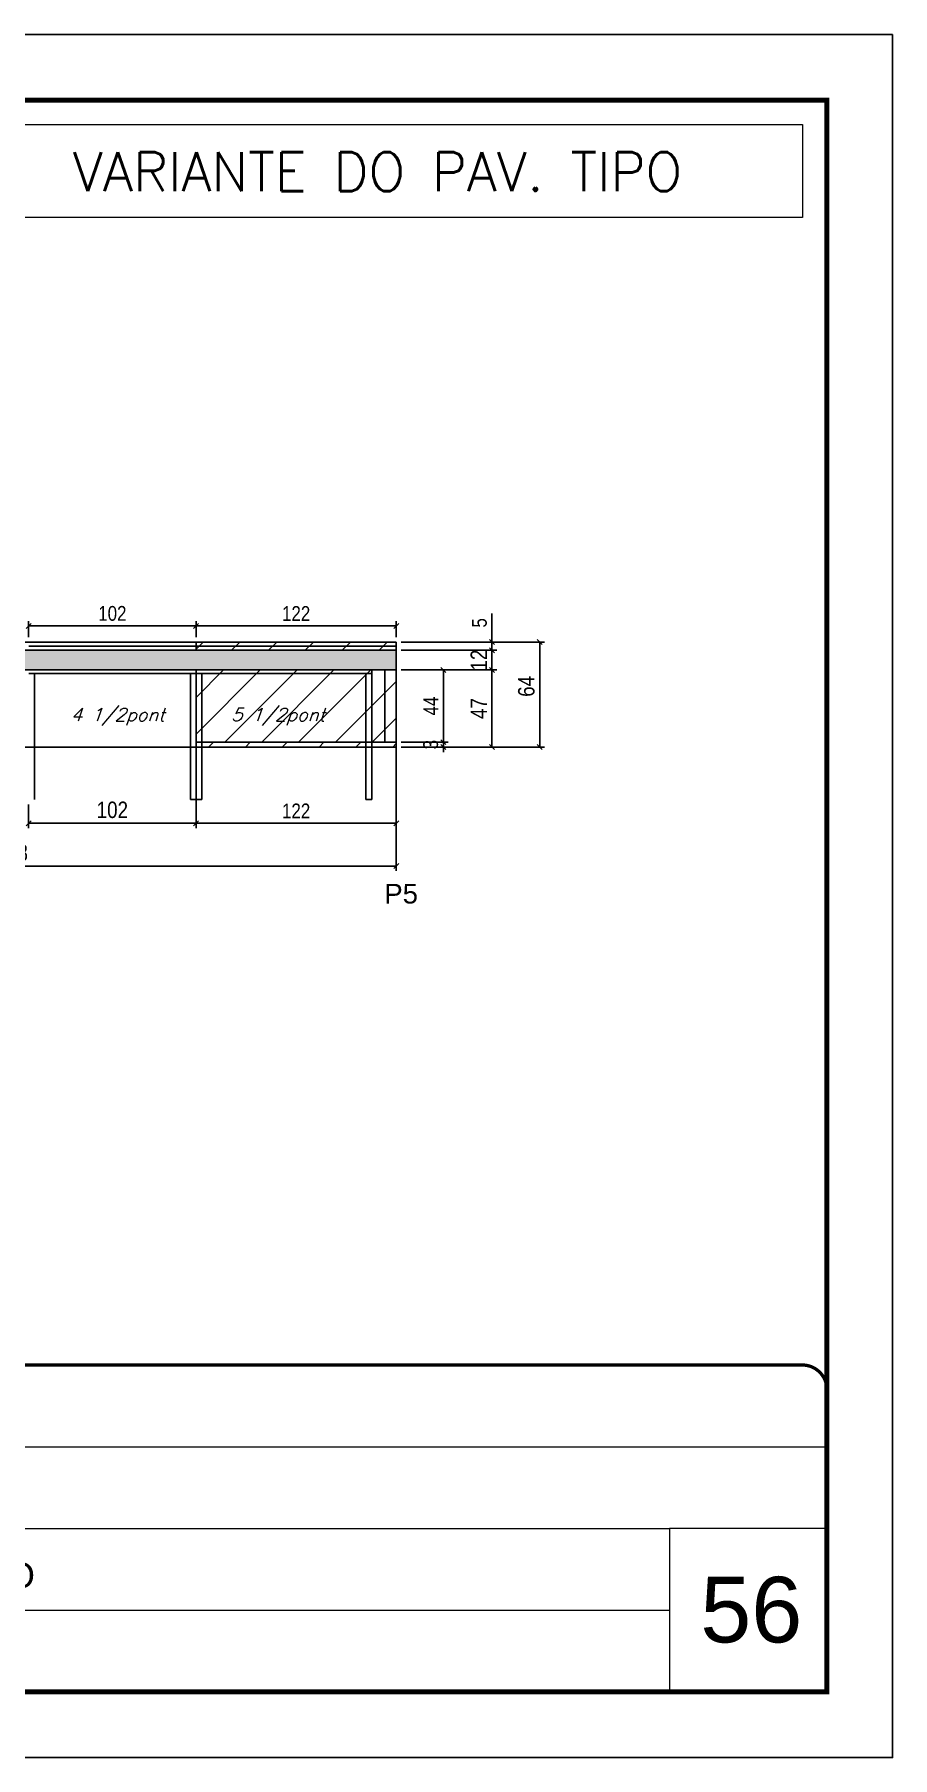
# Model space of a CAD drawing. Extents: x -10448 to -1189, y -11772 to 17235.
# Drawn here: x -4731 to -4208, y 863 to 1913 of the extents above; entities that cross this region are included whole.
import ezdxf

# ---------------------------------------------------------------- set-up
doc = ezdxf.new("R2010")
doc.units = 0
doc.linetypes.add('CONTINUO', pattern=[0])
doc.linetypes.add('DASHED', pattern=[0.75, 0.5, -0.25])
for name, color, linetype in [('5', 5, 'Continuous'), ('COTA', 241, 'Continuous'), ('Painéis', 200, 'Continuous'), ('Reaproveitamento', 251, 'Continuous'), ('SARR_2.2x7', 40, 'Continuous'), ('SARR_3.5x7', 81, 'Continuous'), ('SARR_EDITAR', 141, 'Continuous'), ('texto', 7, 'Continuous')]:
    doc.layers.add(name, color=color, linetype=linetype)
for name, color, linetype, lineweight in [('CARIMBO', 255, 'Continuous', 9), ('Folhas', 255, 'Continuous', 9), ('SARRAFO DE PRESSAO', 251, 'DASHED', 9), ('Texto Seção', 7, 'Continuous', 15)]:
    doc.layers.add(name, color=color, linetype=linetype, lineweight=lineweight)
doc.layers.add('Laje_Perimetro', color=7, linetype='Continuous', plot=False)
doc.styles.add('ARIAL', font='arial.ttf')
doc.styles.add('COTA TECNICA', font='techl___.ttf', dxfattribs={"height": 10})
doc.styles.add('COTA TECNICA-50', font='techl___.ttf', dxfattribs={"height": 9})
doc.styles.add('REGUA-120', font='ROMANS.shx', dxfattribs={"height": 15})
doc.styles.add('Romans', font='romans.shx')
doc.styles.get("Standard").update_dxf_attribs({"font": 'arial.ttf'})
doc.styles.add('Tecnologia', font='')
doc.styles.get('Tecnologia').set_extended_font_data('Forgotten Futurist')
doc.dimstyles.new('COTA PAINEL-50', dxfattribs={"dimtxt": 9, "dimasz": 3, "dimexe": 3, "dimexo": 3, "dimgap": 3, "dimtad": 1, "dimdec": 1, "dimzin": 12, "dimdsep": 46, "dimtxsty": 'COTA TECNICA-50', "dimblk1": 'OBLIQUE', "dimblk2": 'OBLIQUE', "dimsah": 1, "dimcen": 0.9, "dimclrd": 4, "dimclre": 4, "dimclrt": 240, "dimadec": 1, "dimazin": 3, "dimtfac": 1, "dimtdec": 1, "dimtmove": 0, "dimatfit": 3, "dimfxl": 1, "dimtolj": 1, "dimtzin": 12, "dimarcsym": 0})
doc.dimstyles.new('PAINEL', dxfattribs={"dimtxt": 10, "dimasz": 3, "dimexe": 3, "dimexo": 3, "dimgap": 3, "dimtad": 1, "dimdec": 1, "dimzin": 12, "dimdsep": 46, "dimtxsty": 'COTA TECNICA', "dimblk1": 'OBLIQUE', "dimblk2": 'OBLIQUE', "dimsah": 1, "dimcen": 0.9, "dimclrd": 4, "dimclre": 4, "dimclrt": 240, "dimadec": 1, "dimazin": 3, "dimtfac": 1, "dimtdec": 1, "dimtmove": 0, "dimatfit": 3, "dimfxl": 1, "dimtolj": 1, "dimtzin": 12, "dimarcsym": 0})
pattern_1 = [(45, (-139469.283, -18395.978), (-11.2253202, 11.2253202), [])]

# ---------------------------------------------------------------- blocks, each defined once
blk = doc.blocks.new('9999999999')
at = {"color": 30, "linetype": 'CONTINUO'}
for p, q in [((98564.6, 34230.2), (98564.6, 34429.4)), ((98564.6, 34379.6), (99584, 34379.6)), ((98564.6, 34329.8), (99488, 34329.8)), ((99584, 34329.8), (99488, 34329.8)), ((99488, 34329.8), (99488, 34230.2)), ((98564.6, 34280), (99488, 34280))]:
    blk.add_line(p, q, dxfattribs=at)
at = {"color": 30, "linetype": 'CONTINUO', "const_width": 2}
blk.add_lwpolyline([(99584, 34230.2), (99584, 34414.4, 0.414214), (99569, 34429.4), (98229, 34429.4, 0.414214), (98214, 34414.4), (98214, 34245.2, 0.414214), (98229, 34230.2), (99584, 34230.2)], format="xyb", dxfattribs=at)
at = {"layer": 'Folhas'}
blk.add_lwpolyline([(98139, 34190.2), (99624, 34190.2), (99624, 35240.2), (98139, 35240.2)], close=True, dxfattribs=at)
at = {"layer": 'Folhas', "color": 30, "const_width": 3}
blk.add_lwpolyline([(98214, 34230.2), (99584, 34230.2), (99584, 35200.2), (98214, 35200.2)], close=True, dxfattribs=at)
at = {"color": 7, "linetype": 'Continuous', "ltscale": 5, "style": 'ARIAL'}
for s, height, p in [('STOG', 15.48, (98837.7, 34393.1)), ('NIK SUNSET', 15.48, (98837.7, 34343.3)), ('2°, 3° E PAVIMENTO TIPO', 15.483, (98837.7, 34293.5)), ('NOVA SISTEMAS CONSTRUTIVOS', 11.059, (98263.2, 34267.2)), ('LATERAL DE VIGA', 15.483, (98837.7, 34243.7))]:
    blk.add_text(s, height=height, dxfattribs=at).set_placement(p)
at = {"layer": 'Folhas', "color": 7, "style": 'Tecnologia', "width": 1.5}
for s, p in [('CLIENTE:', (98573.7, 34397.2)), ('OBRA:', (98573.7, 34347.3)), ('PAVIMENTO:', (98573.7, 34297.5)), ('PROJETO:', (98573.7, 34247.7))]:
    blk.add_text(s, height=14, dxfattribs=at).set_placement(p)
blk = doc.blocks.new('_Oblique')
at = {"color": 0, "linetype": 'ByBlock', "lineweight": -2}
blk.add_line((-0.5, -0.5), (0.5, 0.5), dxfattribs=at)
blk = doc.blocks.new('*D980')
at = {"layer": 'COTA', "color": 4, "linetype": 'ByBlock', "lineweight": -2, "transparency": 16777216}
for p, q in [((-4632.7, 1478.5), (-4632.7, 1429.1)), ((-4734.7, 1443.5), (-4734.7, 1429.1)), ((-4734.7, 1432.1), (-4632.7, 1432.1))]:
    blk.add_line(p, q, dxfattribs=at)
at = {"layer": 'Defpoints', "color": 0, "linetype": 'ByBlock', "transparency": 16777216}
for p in [(-4632.7, 1481.5), (-4734.7, 1446.5), (-4632.7, 1432.1)]:
    blk.add_point(p, dxfattribs=at)
at = {"layer": 'COTA', "color": 4, "linetype": 'ByBlock', "lineweight": -2, "transparency": 16777216, "xscale": 3, "yscale": 3, "zscale": 3, "rotation": 180}
blk.add_blockref('_Oblique', (-4734.7, 1432.1), dxfattribs=at)
at = {"layer": 'COTA', "color": 4, "linetype": 'ByBlock', "lineweight": -2, "transparency": 16777216, "xscale": 3, "yscale": 3, "zscale": 3}
blk.add_blockref('_Oblique', (-4632.7, 1432.1), dxfattribs=at)
at = {"layer": 'COTA', "color": 240, "linetype": 'ByBlock', "transparency": 16777216, "insert": (-4683.7, 1440.2), "char_height": 10, "attachment_point": 5, "style": 'COTA TECNICA'}
blk.add_mtext('\\A1;102', dxfattribs=at)
blk = doc.blocks.new('*D981')
at = {"layer": 'COTA', "color": 4, "linetype": 'ByBlock', "lineweight": -2, "transparency": 16777216}
for p, q in [((-4978.7, 1478.5), (-4978.7, 1403)), ((-4510.7, 1478.5), (-4510.7, 1403)), ((-4978.7, 1406), (-4510.7, 1406))]:
    blk.add_line(p, q, dxfattribs=at)
at = {"layer": 'Defpoints', "color": 0, "linetype": 'ByBlock', "transparency": 16777216}
for p in [(-4978.7, 1481.5), (-4510.7, 1481.5), (-4510.7, 1406)]:
    blk.add_point(p, dxfattribs=at)
at = {"layer": 'COTA', "color": 4, "linetype": 'ByBlock', "lineweight": -2, "transparency": 16777216, "xscale": 3, "yscale": 3, "zscale": 3, "rotation": 180}
blk.add_blockref('_Oblique', (-4978.7, 1406), dxfattribs=at)
at = {"layer": 'COTA', "color": 4, "linetype": 'ByBlock', "lineweight": -2, "transparency": 16777216, "xscale": 3, "yscale": 3, "zscale": 3}
blk.add_blockref('_Oblique', (-4510.7, 1406), dxfattribs=at)
at = {"layer": 'COTA', "color": 240, "linetype": 'ByBlock', "transparency": 16777216, "insert": (-4744.7, 1414.1), "char_height": 10, "attachment_point": 5, "style": 'COTA TECNICA'}
blk.add_mtext('\\A1;468', dxfattribs=at)
blk = doc.blocks.new('*D2040')
at = {"layer": 'COTA', "color": 4, "linetype": 'ByBlock', "lineweight": -2, "transparency": 16777216}
for p, q in [((-4507.7, 1525.5), (-4449.4, 1525.5)), ((-4452.4, 1525.5), (-4452.4, 1478.5)), ((-4507.7, 1478.5), (-4449.4, 1478.5))]:
    blk.add_line(p, q, dxfattribs=at)
at = {"layer": 'Defpoints', "color": 0, "linetype": 'ByBlock', "transparency": 16777216}
for p in [(-4510.7, 1525.5), (-4510.7, 1478.5), (-4452.4, 1478.5)]:
    blk.add_point(p, dxfattribs=at)
at = {"layer": 'COTA', "color": 4, "linetype": 'ByBlock', "lineweight": -2, "transparency": 16777216, "xscale": 3, "yscale": 3, "zscale": 3}
for p, rotation in [((-4452.4, 1525.5), 90), ((-4452.4, 1478.5), 270)]:
    blk.add_blockref('_Oblique', p, dxfattribs=dict(at, rotation=rotation))
at = {"layer": 'COTA', "color": 240, "linetype": 'ByBlock', "transparency": 16777216, "insert": (-4460.4, 1502), "char_height": 10, "attachment_point": 5, "rotation": 90, "style": 'COTA TECNICA'}
blk.add_mtext('\\A1;47', dxfattribs=at)
blk = doc.blocks.new('*D982')
at = {"layer": 'COTA', "color": 4, "linetype": 'ByBlock', "lineweight": -2, "transparency": 16777216}
for p, q in [((-4507.7, 1537.5), (-4449.4, 1537.5)), ((-4452.4, 1525.5), (-4452.4, 1537.5)), ((-4507.7, 1525.5), (-4449.4, 1525.5))]:
    blk.add_line(p, q, dxfattribs=at)
at = {"layer": 'Defpoints', "color": 0, "linetype": 'ByBlock', "transparency": 16777216}
for p in [(-4510.7, 1537.5), (-4452.4, 1537.5), (-4510.7, 1525.5)]:
    blk.add_point(p, dxfattribs=at)
at = {"layer": 'COTA', "color": 4, "linetype": 'ByBlock', "lineweight": -2, "transparency": 16777216, "xscale": 3, "yscale": 3, "zscale": 3}
for p, rotation in [((-4452.4, 1537.5), 90), ((-4452.4, 1525.5), 270)]:
    blk.add_blockref('_Oblique', p, dxfattribs=dict(at, rotation=rotation))
at = {"layer": 'COTA', "color": 240, "linetype": 'ByBlock', "transparency": 16777216, "insert": (-4460.4, 1531.5), "char_height": 10, "attachment_point": 5, "rotation": 90, "style": 'COTA TECNICA'}
blk.add_mtext('\\A1;12', dxfattribs=at)
blk = doc.blocks.new('*D986')
at = {"layer": 'COTA', "color": 4, "linetype": 'ByBlock', "lineweight": -2, "transparency": 16777216}
for p, q in [((-4507.7, 1542.5), (-4420.3, 1542.5)), ((-4423.3, 1542.5), (-4423.3, 1478.5)), ((-4507.7, 1478.5), (-4420.3, 1478.5))]:
    blk.add_line(p, q, dxfattribs=at)
at = {"layer": 'Defpoints', "color": 0, "linetype": 'ByBlock', "transparency": 16777216}
for p in [(-4510.7, 1542.5), (-4510.7, 1478.5), (-4423.3, 1478.5)]:
    blk.add_point(p, dxfattribs=at)
at = {"layer": 'COTA', "color": 4, "linetype": 'ByBlock', "lineweight": -2, "transparency": 16777216, "xscale": 3, "yscale": 3, "zscale": 3}
for p, rotation in [((-4423.3, 1542.5), 90), ((-4423.3, 1478.5), 270)]:
    blk.add_blockref('_Oblique', p, dxfattribs=dict(at, rotation=rotation))
at = {"layer": 'COTA', "color": 240, "linetype": 'ByBlock', "transparency": 16777216, "insert": (-4431.4, 1515.5), "char_height": 10, "attachment_point": 5, "rotation": 90, "style": 'COTA TECNICA'}
blk.add_mtext('\\A1;64', dxfattribs=at)
blk = doc.blocks.new('*D2022')
at = {"layer": 'COTA', "color": 4, "linetype": 'ByBlock', "lineweight": -2, "transparency": 16777216}
for p, q in [((-4507.7, 1525.5), (-4479, 1525.5)), ((-4482, 1525.5), (-4482, 1481.5)), ((-4507.7, 1481.5), (-4479, 1481.5))]:
    blk.add_line(p, q, dxfattribs=at)
at = {"layer": 'Defpoints', "color": 0, "linetype": 'ByBlock', "transparency": 16777216}
for p in [(-4510.7, 1525.5), (-4510.7, 1481.5), (-4482, 1481.5)]:
    blk.add_point(p, dxfattribs=at)
at = {"layer": 'COTA', "color": 4, "linetype": 'ByBlock', "lineweight": -2, "transparency": 16777216, "xscale": 3, "yscale": 3, "zscale": 3}
for p, rotation in [((-4482, 1525.5), 90), ((-4482, 1481.5), 270)]:
    blk.add_blockref('_Oblique', p, dxfattribs=dict(at, rotation=rotation))
at = {"layer": 'COTA', "color": 240, "linetype": 'ByBlock', "transparency": 16777216, "insert": (-4489.6, 1503.5), "char_height": 9, "attachment_point": 5, "rotation": 90, "style": 'COTA TECNICA-50'}
blk.add_mtext('\\A1;44', dxfattribs=at)
blk = doc.blocks.new('*D2023')
at = {"layer": 'COTA', "color": 4, "linetype": 'ByBlock', "lineweight": -2, "transparency": 16777216}
for p, q in [((-4507.7, 1481.5), (-4479, 1481.5)), ((-4482, 1481.5), (-4482, 1484.5)), ((-4482, 1481.5), (-4482, 1478.5)), ((-4507.7, 1478.5), (-4479, 1478.5)), ((-4482, 1478.5), (-4482, 1475.5))]:
    blk.add_line(p, q, dxfattribs=at)
at = {"layer": 'Defpoints', "color": 0, "linetype": 'ByBlock', "transparency": 16777216}
for p in [(-4510.7, 1481.5), (-4510.7, 1478.5), (-4482, 1478.5)]:
    blk.add_point(p, dxfattribs=at)
at = {"layer": 'COTA', "color": 4, "linetype": 'ByBlock', "lineweight": -2, "transparency": 16777216, "xscale": 3, "yscale": 3, "zscale": 3}
for p, rotation in [((-4482, 1481.5), 270), ((-4482, 1478.5), 90)]:
    blk.add_blockref('_Oblique', p, dxfattribs=dict(at, rotation=rotation))
at = {"layer": 'COTA', "color": 240, "linetype": 'ByBlock', "transparency": 16777216, "insert": (-4489.7, 1480), "char_height": 9, "attachment_point": 5, "rotation": 90, "style": 'COTA TECNICA-50'}
blk.add_mtext('\\A1;3', dxfattribs=at)
blk = doc.blocks.new('*D2024')
at = {"layer": 'COTA', "color": 4, "linetype": 'ByBlock', "lineweight": -2, "transparency": 16777216}
for p, q in [((-4452.4, 1542.5), (-4452.4, 1560)), ((-4507.7, 1542.5), (-4449.4, 1542.5)), ((-4507.7, 1537.5), (-4449.4, 1537.5)), ((-4452.4, 1537.5), (-4452.4, 1542.5)), ((-4452.4, 1537.5), (-4452.4, 1534.5))]:
    blk.add_line(p, q, dxfattribs=at)
at = {"layer": 'Defpoints', "color": 0, "linetype": 'ByBlock', "transparency": 16777216}
for p in [(-4510.7, 1542.5), (-4510.7, 1537.5), (-4452.4, 1542.5)]:
    blk.add_point(p, dxfattribs=at)
at = {"layer": 'COTA', "color": 4, "linetype": 'ByBlock', "lineweight": -2, "transparency": 16777216, "xscale": 3, "yscale": 3, "zscale": 3}
for p, rotation in [((-4452.4, 1542.5), 270), ((-4452.4, 1537.5), 90)]:
    blk.add_blockref('_Oblique', p, dxfattribs=dict(at, rotation=rotation))
at = {"layer": 'COTA', "color": 240, "linetype": 'ByBlock', "transparency": 16777216, "insert": (-4460, 1554.2), "char_height": 9, "attachment_point": 5, "rotation": 90, "style": 'COTA TECNICA-50'}
blk.add_mtext('\\A1;5', dxfattribs=at)
blk = doc.blocks.new('*D2028')
at = {"layer": 'COTA', "color": 4, "linetype": 'ByBlock', "lineweight": -2, "transparency": 16777216}
for p, q in [((-4734.7, 1545.5), (-4734.7, 1555.3)), ((-4632.7, 1545.5), (-4632.7, 1555.3)), ((-4734.7, 1552.3), (-4632.7, 1552.3))]:
    blk.add_line(p, q, dxfattribs=at)
at = {"layer": 'Defpoints', "color": 0, "linetype": 'ByBlock', "transparency": 16777216}
for p in [(-4632.7, 1552.3), (-4734.7, 1542.5), (-4632.7, 1542.5)]:
    blk.add_point(p, dxfattribs=at)
at = {"layer": 'COTA', "color": 4, "linetype": 'ByBlock', "lineweight": -2, "transparency": 16777216, "xscale": 3, "yscale": 3, "zscale": 3, "rotation": 180}
blk.add_blockref('_Oblique', (-4734.7, 1552.3), dxfattribs=at)
at = {"layer": 'COTA', "color": 4, "linetype": 'ByBlock', "lineweight": -2, "transparency": 16777216, "xscale": 3, "yscale": 3, "zscale": 3}
blk.add_blockref('_Oblique', (-4632.7, 1552.3), dxfattribs=at)
at = {"layer": 'COTA', "color": 240, "linetype": 'ByBlock', "transparency": 16777216, "insert": (-4683.7, 1559.9), "char_height": 9, "attachment_point": 5, "style": 'COTA TECNICA-50'}
blk.add_mtext('\\A1;102', dxfattribs=at)
blk = doc.blocks.new('*D2050')
at = {"layer": 'COTA', "color": 4, "linetype": 'ByBlock', "lineweight": -2, "transparency": 16777216}
for p, q in [((-4632.7, 1475.5), (-4632.7, 1429.1)), ((-4510.7, 1475.5), (-4510.7, 1429.1)), ((-4632.7, 1432.1), (-4510.7, 1432.1))]:
    blk.add_line(p, q, dxfattribs=at)
at = {"layer": 'Defpoints', "color": 0, "linetype": 'ByBlock', "transparency": 16777216}
for p in [(-4632.7, 1478.5), (-4510.7, 1478.5), (-4510.7, 1432.1)]:
    blk.add_point(p, dxfattribs=at)
at = {"layer": 'COTA', "color": 4, "linetype": 'ByBlock', "lineweight": -2, "transparency": 16777216, "xscale": 3, "yscale": 3, "zscale": 3, "rotation": 180}
blk.add_blockref('_Oblique', (-4632.7, 1432.1), dxfattribs=at)
at = {"layer": 'COTA', "color": 4, "linetype": 'ByBlock', "lineweight": -2, "transparency": 16777216, "xscale": 3, "yscale": 3, "zscale": 3}
blk.add_blockref('_Oblique', (-4510.7, 1432.1), dxfattribs=at)
at = {"layer": 'COTA', "color": 240, "linetype": 'ByBlock', "transparency": 16777216, "insert": (-4571.7, 1439.6), "char_height": 9, "attachment_point": 5, "style": 'COTA TECNICA-50'}
blk.add_mtext('\\A1;122', dxfattribs=at)
blk = doc.blocks.new('*D2051')
at = {"layer": 'COTA', "color": 4, "linetype": 'ByBlock', "lineweight": -2, "transparency": 16777216}
for p, q in [((-4632.7, 1545.5), (-4632.7, 1555.3)), ((-4510.7, 1545.5), (-4510.7, 1555.3)), ((-4632.7, 1552.3), (-4510.7, 1552.3))]:
    blk.add_line(p, q, dxfattribs=at)
at = {"layer": 'Defpoints', "color": 0, "linetype": 'ByBlock', "transparency": 16777216}
for p in [(-4510.7, 1552.3), (-4632.7, 1542.5), (-4510.7, 1542.5)]:
    blk.add_point(p, dxfattribs=at)
at = {"layer": 'COTA', "color": 4, "linetype": 'ByBlock', "lineweight": -2, "transparency": 16777216, "xscale": 3, "yscale": 3, "zscale": 3, "rotation": 180}
blk.add_blockref('_Oblique', (-4632.7, 1552.3), dxfattribs=at)
at = {"layer": 'COTA', "color": 4, "linetype": 'ByBlock', "lineweight": -2, "transparency": 16777216, "xscale": 3, "yscale": 3, "zscale": 3}
blk.add_blockref('_Oblique', (-4510.7, 1552.3), dxfattribs=at)
at = {"layer": 'COTA', "color": 240, "linetype": 'ByBlock', "transparency": 16777216, "insert": (-4571.7, 1559.9), "char_height": 9, "attachment_point": 5, "style": 'COTA TECNICA-50'}
blk.add_mtext('\\A1;122', dxfattribs=at)

msp = doc.modelspace()

# ---------------------------------------------------------------- hatches: boundary and pattern name
at = {"layer": 'COTA', "linetype": 'ByBlock'}
h = msp.add_hatch(dxfattribs=at)
h.set_pattern_fill('AR-CONC', color=256, scale=0.03)
h.set_pattern_definition([(50, (-139469.2827, -18395.9775), (5.46554007, -0.47817257), [0.5715, -6.2865]), (355, (-139469.2827, -18395.9775), (-1.05730264, 5.73170536), [0.4572, -5.02921753]), (100.4514447, (-139468.827, -18396.0174), (4.40823741, 5.25353256), [0.48570026, -5.34270734]), (46.1842, (-139469.283, -18394.4535), (8.13237123, -1.26126984), [0.85725, -9.42975]), (96.6355576, (-139468.605, -18394.559), (7.122124, 7.42278374), [0.7285507, -8.01406824]), (351.184151, (-139469.283, -18394.4535), (7.122124, 7.42278374), [0.685799, -7.54379196]), (21, (-139468.5207, -18394.8345), (4.54843174, -3.06795595), [0.5715, -6.2865]), (326, (-139468.5207, -18394.8345), (1.85406085, 5.52563898), [0.4572, -5.0292]), (71.451445, (-139468.1417, -18395.09), (6.40249258, 2.45768307), [0.48570026, -5.34269813]), (37.5, (-139469.2827, -18395.9775), (0.092658098, 2.536651166), [0, -4.96824, 0, -5.1054, 0, -5.04825]), (7.5, (-139469.2827, -18395.9775), (2.004589875, 3.005417245), [0, -2.91084, 0, -4.85394, 0, -1.92405]), (327.5, (-139470.982, -18395.9775), (4.067717855, -0.17186232), [0, -1.905, 0, -5.9436, 0, -7.8867]), (317.5, (-139471.744, -18395.9775), (4.44387544, 0.76279473), [0, -2.4765, 0, -3.94716, 0, -5.6007])])
h.paths.add_polyline_path([(-5002.67, 1478.47), (-4978.67, 1478.47), (-4978.67, 1525.47), (-4510.67, 1525.47), (-4510.67, 1537.47), (-4978.67, 1537.47), (-4978.67, 1542.47), (-5002.67, 1542.47), (-5002.67, 1537.47), (-5471.17, 1537.47), (-5471.17, 1525.47), (-5002.67, 1525.47)])
at = {"layer": 'Reaproveitamento', "linetype": 'ByBlock'}
h = msp.add_hatch(dxfattribs=at)
h.set_pattern_fill('ANSI31', color=256, scale=5)
h.set_pattern_definition(pattern_1)
h.paths.add_polyline_path([(-4632.67, 1542.47), (-4632.67, 1537.47), (-4510.67, 1537.47), (-4510.67, 1542.47)])
h = msp.add_hatch(dxfattribs=at)
h.set_pattern_fill('ANSI31', color=256, scale=5)
h.set_pattern_definition([(45, (-139462.283, -18395.978), (-11.2253202, 11.2253202), [])])
h.paths.add_polyline_path([(-4632.67, 1525.47), (-4632.67, 1481.47), (-4510.67, 1481.47), (-4510.67, 1525.47)])
h = msp.add_hatch(dxfattribs=at)
h.set_pattern_fill('ANSI31', color=256, scale=5)
h.set_pattern_definition(pattern_1)
h.paths.add_polyline_path([(-4510.67, 1478.47), (-4510.67, 1481.47), (-4632.67, 1481.47), (-4632.67, 1478.47)])

# ---------------------------------------------------------------- linework, layer by layer
at = {"layer": 'COTA', "linetype": 'ByBlock'}
msp.add_line((-4510.67, 1525.47), (-4510.67, 1537.47), dxfattribs=at)
at = {"layer": 'Laje_Perimetro'}
msp.add_lwpolyline([(-4208.28, 1912.75), (-5693.28, 1912.75), (-5693.28, 862.75), (-4208.28, 862.75)], close=True, dxfattribs=at)
at = {"layer": 'Painéis'}
for p, q in [((-4978.67, 1542.47), (-4510.67, 1542.47)), ((-4978.67, 1537.47), (-4510.67, 1537.47)), ((-4978.67, 1525.47), (-4510.67, 1525.47)), ((-4978.67, 1525.47), (-4510.67, 1525.47)), ((-4632.67, 1525.47), (-4632.67, 1478.47)), ((-4510.67, 1525.47), (-4510.67, 1478.47)), ((-4510.67, 1481.47), (-4632.67, 1481.47)), ((-4510.67, 1478.47), (-4978.67, 1478.47))]:
    msp.add_line(p, q, dxfattribs=at)
at = {"layer": 'Painéis', "linetype": 'ByBlock'}
for p, q in [((-4632.67, 1537.47), (-4632.67, 1542.47)), ((-4510.67, 1537.47), (-4510.67, 1542.47))]:
    msp.add_line(p, q, dxfattribs=at)
at = {"layer": 'SARR_2.2x7', "linetype": 'Continuous'}
for p, q in [((-4734.67, 1523.27), (-4632.67, 1523.27)), ((-4632.67, 1523.27), (-4525.67, 1523.27)), ((-4517.67, 1525.47), (-4517.67, 1481.47))]:
    msp.add_line(p, q, dxfattribs=at)
at = {"layer": 'SARR_3.5x7'}
for p, q in [((-4731.17, 1523.27), (-4731.17, 1446.47)), ((-4636.17, 1523.27), (-4636.17, 1446.47)), ((-4629.17, 1523.27), (-4629.17, 1446.47)), ((-4529.17, 1523.27), (-4529.17, 1446.47)), ((-4525.67, 1525.47), (-4525.67, 1446.47)), ((-4632.67, 1481.47), (-4632.67, 1446.47)), ((-4636.17, 1446.47), (-4632.67, 1446.47)), ((-4632.67, 1446.47), (-4629.17, 1446.47)), ((-4529.17, 1446.47), (-4525.67, 1446.47))]:
    msp.add_line(p, q, dxfattribs=at)
at = {"layer": 'SARR_EDITAR'}
msp.add_line((-4734.67, 1539.97), (-4510.67, 1539.97), dxfattribs=at)
at = {"layer": 'Texto Seção'}
msp.add_lwpolyline([(-4785.17, 1857.86), (-4263.18, 1857.86), (-4263.18, 1801.18), (-4785.17, 1801.18)], close=True, dxfattribs=at)

# ---------------------------------------------------------------- block references
at = {"layer": 'SARRAFO DE PRESSAO', "color": 6, "linetype": 'ByBlock'}
msp.add_blockref('9999999999', (-103832.26, -33327.45), dxfattribs=at)

# ---------------------------------------------------------------- texts
at = {"layer": '5', "linetype": 'Continuous'}
msp.add_text('P5', height=12, rotation=0.00004, dxfattribs=at).set_placement((-4517.96, 1383.16))
at = {"layer": 'CARIMBO', "style": 'ARIAL'}
msp.add_text('56', height=40, dxfattribs=at).set_placement((-4325.42, 932.9))
at = {"layer": 'texto', "color": 2, "char_height": 8, "attachment_point": 5, "style": 'Romans'}
for s, insert in [('{\\Q19;\\C256;4 1/2pont}', (-4680.44, 1496.94)), ('{\\Q19;\\C256;5 1/2pont}', (-4582.74, 1496.94))]:
    msp.add_mtext(s, dxfattribs=dict(at, insert=insert))
at = {"layer": 'Texto Seção', "insert": (-4842.29, 1817.29), "char_height": 23.7362, "width": 640.4194, "attachment_point": 7, "style": 'REGUA-120'}
msp.add_mtext('\\pxqc,t6;^JVARIANTE DO PAV. TIPO', dxfattribs=at)

# ---------------------------------------------------------------- dimensions: what is measured, and where the dimension line sits
at = {"layer": 'COTA', "linetype": 'ByBlock'}
for base, p1, p2, dimstyle, picture, middle in [((-4632.67, 1552.34), (-4734.67, 1542.47), (-4632.67, 1542.47), 'COTA PAINEL-50', '*D2028', (-4683.67, 1559.93)), ((-4632.67, 1432.09), (-4734.67, 1446.47), (-4632.67, 1481.47), 'PAINEL', '*D980', (-4683.67, 1440.19))]:
    dim = msp.add_linear_dim(base=base, p1=p1, p2=p2, dimstyle=dimstyle, override={"dimtmove": 1}, dxfattribs=at)
    dim.commit()
    dim.dimension.update_dxf_attribs({"geometry": picture, "text_midpoint": middle})
for base, p1, p2, dimstyle, picture, middle in [((-4510.67, 1552.34), (-4632.67, 1542.47), (-4510.67, 1542.47), 'COTA PAINEL-50', '*D2051', (-4571.67, 1559.89)), ((-4510.67, 1405.97), (-4978.67, 1481.47), (-4510.67, 1481.47), 'PAINEL', '*D981', (-4744.67, 1414.1)), ((-4510.67, 1432.09), (-4632.67, 1478.47), (-4510.67, 1478.47), 'COTA PAINEL-50', '*D2050', (-4571.67, 1439.64))]:
    dim = msp.add_linear_dim(base=base, p1=p1, p2=p2, dimstyle=dimstyle, dxfattribs=at)
    dim.commit()
    dim.dimension.update_dxf_attribs({"geometry": picture, "text_midpoint": middle})
for base, p1, p2, dimstyle, picture, middle in [((-4452.37, 1542.47), (-4510.67, 1537.47), (-4510.67, 1542.47), 'COTA PAINEL-50', '*D2024', (-4459.97, 1554.21)), ((-4452.37, 1478.47), (-4510.67, 1525.47), (-4510.67, 1478.47), 'PAINEL', '*D2040', (-4460.44, 1501.97)), ((-4482.01, 1481.47), (-4510.67, 1525.47), (-4510.67, 1481.47), 'COTA PAINEL-50', '*D2022', (-4489.58, 1503.47))]:
    dim = msp.add_linear_dim(base=base, p1=p1, p2=p2, angle=90, dimstyle=dimstyle, dxfattribs=at)
    dim.commit()
    dim.dimension.update_dxf_attribs({"geometry": picture, "text_midpoint": middle})
for base, p1, p2, picture, middle in [((-4423.34, 1478.47), (-4510.67, 1542.47), (-4510.67, 1478.47), '*D986', (-4423.34, 1515.47)), ((-4452.37, 1537.47), (-4510.67, 1525.47), (-4510.67, 1537.47), '*D982', (-4452.37, 1531.47))]:
    dim = msp.add_linear_dim(base=base, p1=p1, p2=p2, angle=90, dimstyle='PAINEL', dxfattribs=at)
    dim.commit()
    dim.dimension.update_dxf_attribs({"geometry": picture, "text_midpoint": middle, "dimtype": 160})
dim = msp.add_linear_dim(base=(-4482.01, 1478.47), p1=(-4510.67, 1481.47), p2=(-4510.67, 1478.47), angle=90, dimstyle='COTA PAINEL-50', override={"dimtmove": 1}, dxfattribs=at)
dim.commit()
dim.dimension.update_dxf_attribs({"geometry": '*D2023', "text_midpoint": (-4482.01, 1479.97), "dimtype": 160})

doc.saveas('drawing.dxf')
